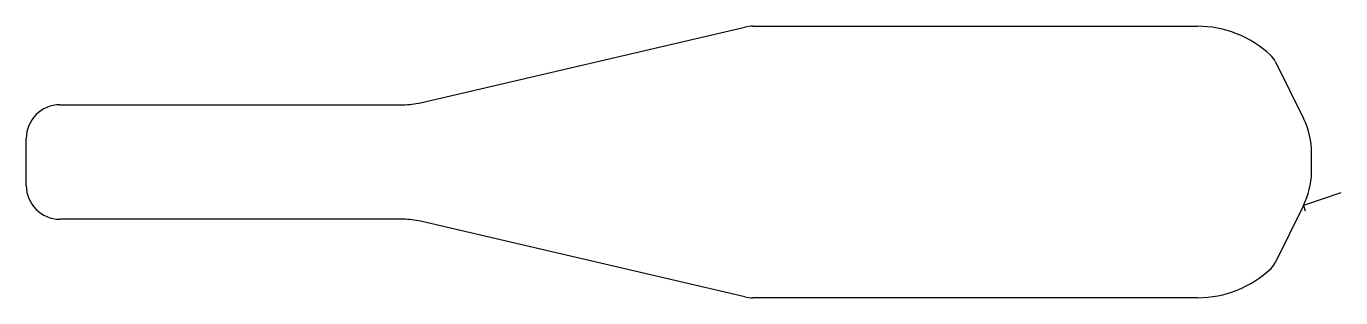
# Model space of a CAD drawing. Header units: metres. Extents: x 19 to 1189, y 19 to 261.
import ezdxf

# ---------------------------------------------------------------- set-up
doc = ezdxf.new("R2010")
doc.units = ezdxf.units.M

msp = doc.modelspace()

# ---------------------------------------------------------------- linework, layer by layer
at = {"layer": 'TOOL_0'}
for p, q in [((370.119, 192.807), (658.908, 260.191)), ((665.952, 261.002), (1061.943, 261.002)), ((1131.329, 229.299), (1156.266, 178.793)), ((48.999, 191.002), (354.441, 191.002)), ((18.999, 119.002), (18.999, 161.002)), ((1189.414, 112.445), (1156.267, 101.211)), ((1156.267, 101.211), (1131.33, 50.705)), ((1156.266, 101.211), (1157.877, 96.478)), ((354.441, 89.002), (48.999, 89.002)), ((658.909, 19.813), (370.12, 87.197)), ((1061.944, 19.002), (665.953, 19.002))]:
    msp.add_line(p, q, dxfattribs=at)
for centre, radius, start, end in [((666.102, 228.704), 32.298, 90.266094, 102.869764), ((1061.965, 166.342), 94.66, 46.89679, 90.013316), ((1113.311, 220.459), 20.07, 26.133515, 48.352947), ((48.999, 161.002), 30, 90, 180), ((354.441, 260.002), 69, 270, 283.133348), ((1093.499, 147.803), 70.001, 0, 26.276971), ((413.154, 140.002), 750.386, 359.281785, 0.595657), ((1093.12, 132.294), 70.381, 333.791734, 358.617567), ((48.999, 119.002), 30, 180, 270), ((354.441, 20.002), 69, 76.865843, 90), ((1111.39, 60.695), 22.303, 315.697587, 333.388993), ((1061.893, 114.095), 95.092, 270.030729, 313.500556), ((666.102, 51.3), 32.298, 257.131965, 269.73568)]:
    msp.add_arc(centre, radius, start, end, dxfattribs=at)

doc.saveas('drawing.dxf')
